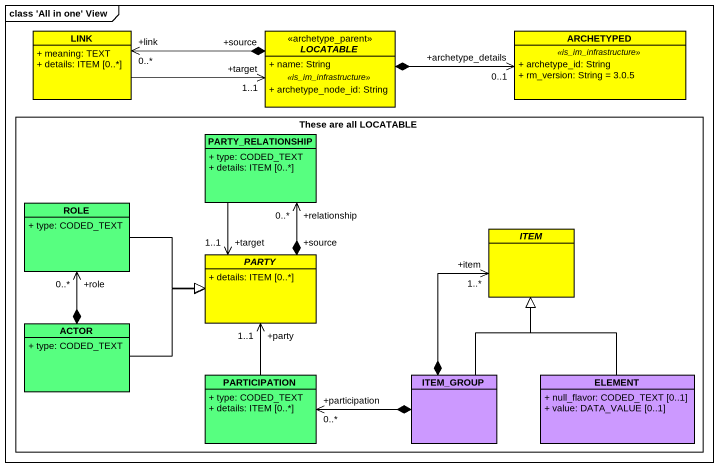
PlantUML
@startuml
mainframe class 'All in one' View
hide circle
hide empty members
skinparam classAttributeIconSize 0
class LINK #FFFF00 {
  + meaning: TEXT
  + details: ITEM [0..*]
}
abstract class LOCATABLE <<archetype_parent>> #FFFF00 {
  + name: String
  .. <<is_im_infrastructure>> ..
  + archetype_node_id: String
}
class ARCHETYPED #FFFF00 {
  .. <<is_im_infrastructure>> ..
  + archetype_id: String
  + rm_version: String = 3.0.5
}
rectangle "These are all LOCATABLE" as These_are_all_LOCATABLE {
  class PARTY_RELATIONSHIP #57FF80 {
    + type: CODED_TEXT
    + details: ITEM [0..*]
  }
  class ROLE #57FF80 {
    + type: CODED_TEXT
  }
  abstract class PARTY #FFFF00 {
    + details: ITEM [0..*]
  }
  abstract class ITEM #FFFF00
  class "ACTOR" as ACTOR_ #57FF80 {
    + type: CODED_TEXT
  }
  class PARTICIPATION #57FF80 {
    + type: CODED_TEXT
    + details: ITEM [0..*]
  }
  class ITEM_GROUP #CC99FF
  class ELEMENT #CC99FF {
    + null_flavor: CODED_TEXT [0..1]
    + value: DATA_VALUE [0..1]
  }
}
LINK -right-> "+target\n1..1" LOCATABLE
LOCATABLE "+source" *-left-> "+link\n0..*" LINK
LOCATABLE *-right-> "+archetype_details\n0..1" ARCHETYPED
PARTY_RELATIONSHIP --> "+target\n1..1" PARTY
ROLE -right-|> PARTY
PARTY "+source" *-up-> "+relationship\n0..*" PARTY_RELATIONSHIP
ACTOR_ *-up-> "+role\n0..*" ROLE
ACTOR_ -right-|> PARTY
PARTICIPATION -up-> "+party\n1..1" PARTY
PARTICIPATION "+participation\n0..*" <-right-* ITEM_GROUP
ITEM_GROUP *-up-> "+item\n1..*" ITEM
ITEM_GROUP -up-|> ITEM
ELEMENT -up-|> ITEM
@enduml
